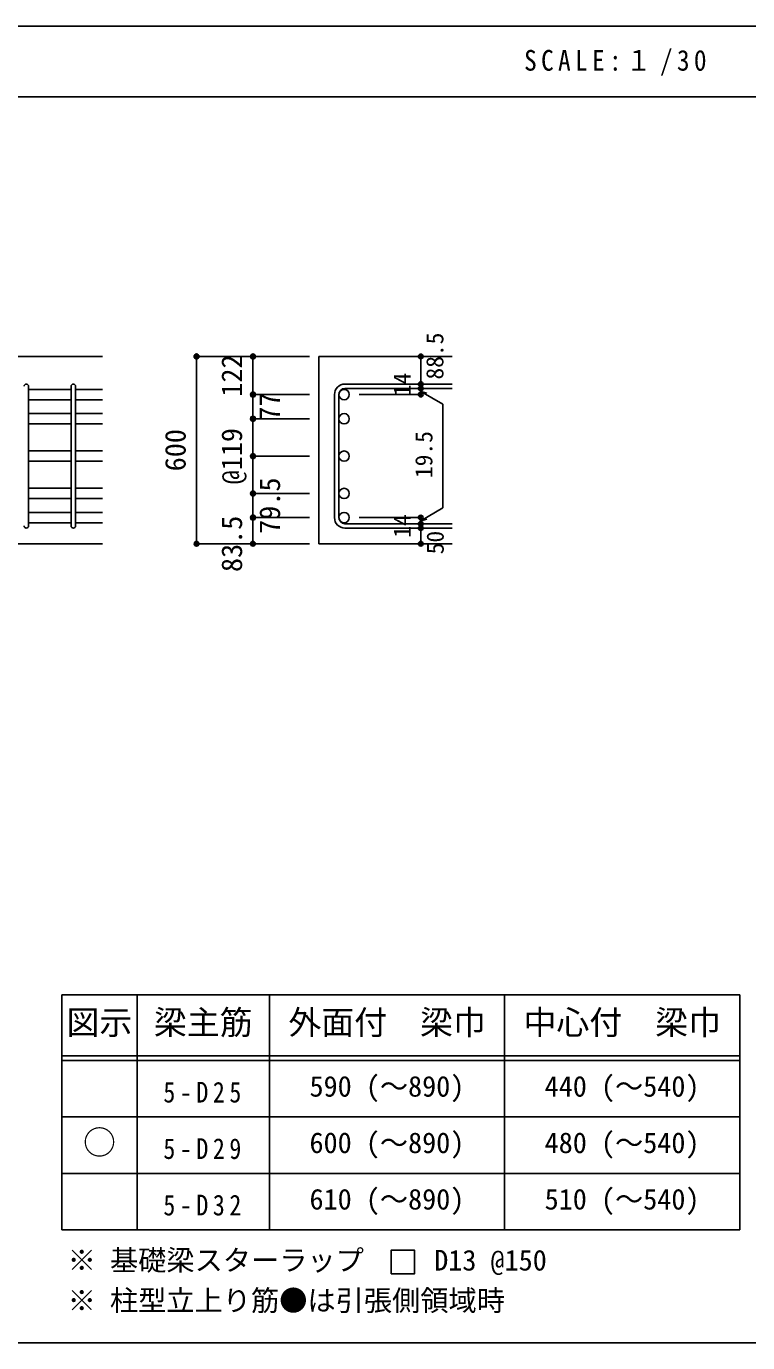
# Model space of a CAD drawing. Units: millimetres at full size, sheet at 1:30, with parts at other scales. Extents: x -5973 to 5954, y -4195 to 4201.
# Drawn here: x 1334 to 3635, y 3 to 4201 of the extents above; entities that cross this region are included whole.
import ezdxf
from ezdxf.enums import TextEntityAlignment as Align

# ---------------------------------------------------------------- set-up
doc = ezdxf.new("R2010")
doc.units = ezdxf.units.MM
doc.header["$LTSCALE"] = 30
doc.header["$PDMODE"] = 32
doc.header["$PDSIZE"] = 15
for name, color, linetype in [('0-1_躯体線', 2, 'Continuous'), ('0-5_基礎梁筋', 7, 'Continuous'), ('0-6_スタラップ筋', 7, 'Continuous'), ('0-D_寸法', 4, 'Continuous'), ('6-7_文字', 7, 'Continuous'), ('6-E_枠', 7, 'Continuous'), ('F-0_枠', 6, 'Continuous')]:
    doc.layers.add(name, color=color, linetype=linetype)
doc.styles.add('ＭＳ ゴシック', font='')
doc.styles.get('ＭＳ ゴシック').set_extended_font_data('MS Gothic')

msp = doc.modelspace()

# ---------------------------------------------------------------- linework, layer by layer
at = {"layer": '0-1_躯体線'}
for p, q in [((1577.44, 3148.3), (-72.56, 3148.3)), ((2692.44, 3148.3), (2267.44, 3148.3)), ((2267.44, 3148.3), (2267.44, 2550.8)), ((1177.44, 2550.8), (1577.44, 2550.8)), ((2692.44, 2550.8), (2267.44, 2550.8))]:
    msp.add_line(p, q, dxfattribs=at)
at = {"layer": '0-5_基礎梁筋'}
for p, q in [((1477.44, 3043.1), (1341.44, 3043.1)), ((1577.44, 3043.1), (1491.44, 3043.1)), ((1477.44, 3010.1), (1341.44, 3010.1)), ((1577.44, 3010.1), (1491.44, 3010.1)), ((1477.44, 2966.1), (1341.44, 2966.1)), ((1577.44, 2966.1), (1491.44, 2966.1)), ((1477.44, 2933.1), (1341.44, 2933.1)), ((1577.44, 2933.1), (1491.44, 2933.1)), ((1477.44, 2846.95), (1341.44, 2846.95)), ((1477.44, 2813.95), (1341.44, 2813.95)), ((1577.44, 2846.95), (1491.44, 2846.95)), ((1577.44, 2813.95), (1491.44, 2813.95)), ((1477.44, 2727.8), (1341.44, 2727.8)), ((1477.44, 2694.8), (1341.44, 2694.8)), ((1577.44, 2727.8), (1491.44, 2727.8)), ((1577.44, 2694.8), (1491.44, 2694.8)), ((1477.44, 2650.8), (1341.44, 2650.8)), ((1577.44, 2650.8), (1491.44, 2650.8)), ((1477.44, 2617.8), (1341.44, 2617.8)), ((1577.44, 2617.8), (1491.44, 2617.8))]:
    msp.add_line(p, q, dxfattribs=at)
at = {"layer": '0-5_基礎梁筋', "color": 3}
for centre in [(2347.94, 3026.6), (2347.94, 2949.6), (2347.94, 2830.45), (2347.94, 2711.3), (2347.94, 2634.3)]:
    msp.add_circle(centre, 16.5, dxfattribs=at)
at = {"layer": '0-6_スタラップ筋'}
for p, q in [((1341.44, 2607.8), (1341.44, 3053.1)), ((1477.44, 2607.8), (1477.44, 3053.1)), ((1491.44, 2607.8), (1491.44, 3053.1)), ((2317.44, 3026.6), (2317.44, 2634.3)), ((2331.44, 3026.6), (2331.44, 2634.3)), ((2692.44, 3060.1), (2350.94, 3060.1)), ((2692.44, 3046.1), (2350.94, 3046.1)), ((2692.44, 2614.8), (2350.94, 2614.8)), ((2692.44, 2600.8), (2350.94, 2600.8))]:
    msp.add_line(p, q, dxfattribs=at)
for centre, radius, start, end in [((1334.44, 3053.1), 7, 0, 180), ((1484.44, 3053.1), 7, 0, 180), ((2350.94, 3026.6), 33.5, 90, 180), ((2350.94, 3026.6), 19.5, 90, 180), ((1334.44, 2607.8), 7, 180, 0), ((1484.44, 2607.8), 7, 180, 0), ((2350.94, 2634.3), 33.5, 180, 270), ((2350.94, 2634.3), 19.5, 180, 270)]:
    msp.add_arc(centre, radius, start, end, dxfattribs=at)
at = {"layer": '0-D_寸法'}
for p, q in [((1877.44, 3148.3), (2057.44, 3148.3)), ((1877.44, 3148.3), (2057.44, 3148.3)), ((1877.44, 3148.3), (1877.44, 2550.8)), ((2057.44, 3026.6), (2057.44, 3148.3)), ((2057.44, 3148.3), (2237.44, 3148.3)), ((2057.44, 3148.3), (2237.44, 3148.3)), ((2057.44, 3026.6), (2057.44, 3148.3)), ((2057.44, 3026.6), (2237.44, 3026.6)), ((2057.44, 3026.6), (2237.44, 3026.6)), ((2057.44, 3026.6), (2057.44, 2949.6)), ((2057.44, 3026.6), (2057.44, 2586.83)), ((2057.44, 3026.6), (2057.44, 2601.3)), ((2592.44, 3026.6), (2396.35, 3026.6)), ((2592.44, 3046.1), (2592.44, 3060.1)), ((2592.44, 3046.1), (2592.44, 3026.6)), ((2592.44, 3036.35), (2611.76, 3031.18)), ((2592.44, 3036.35), (2662.5, 2995.9)), ((2662.5, 2995.9), (2662.5, 2665)), ((2057.44, 2949.6), (2237.44, 2949.6)), ((2057.44, 2949.6), (2237.44, 2949.6)), ((2057.44, 2830.45), (2237.44, 2830.45)), ((2057.44, 2830.45), (2237.44, 2830.45)), ((2057.44, 2711.3), (2237.44, 2711.3)), ((2057.44, 2711.3), (2237.44, 2711.3)), ((2592.44, 2624.55), (2662.5, 2665)), ((2057.44, 2634.3), (2237.44, 2634.3)), ((2592.44, 2634.3), (2396.35, 2634.3)), ((2592.44, 2614.8), (2592.44, 2634.3)), ((2592.44, 2624.55), (2611.76, 2629.73)), ((2592.44, 2600.8), (2592.44, 2614.8)), ((2592.44, 2550.8), (2592.44, 2600.8)), ((1877.44, 2550.8), (2057.44, 2550.8)), ((2057.44, 2550.8), (2237.44, 2550.8))]:
    msp.add_line(p, q, dxfattribs=at)
for points in [[(2592.44, 3148.3), (2592.44, 3060.1), (2592.44, 3148.3)], [(2057.44, 2586.83), (2057.44, 2634.3), (2057.44, 2550.8)]]:
    msp.add_lwpolyline(points, dxfattribs=at)
for centre, radius in [((1877.44, 3148.3), 8), ((1877.44, 3148.3), 7.2), ((1877.44, 3148.3), 6.4), ((1877.44, 3148.3), 5.6), ((1877.44, 3148.3), 4.8), ((1877.44, 3148.3), 4), ((1877.44, 3148.3), 3.2), ((1877.44, 3148.3), 2.4), ((1877.44, 3148.3), 1.6), ((1877.44, 3148.3), 0.8), ((2057.44, 3148.3), 8), ((2057.44, 3148.3), 7.2), ((2057.44, 3148.3), 6.4), ((2057.44, 3148.3), 5.6), ((2057.44, 3148.3), 4.8), ((2057.44, 3148.3), 4), ((2057.44, 3148.3), 3.2), ((2057.44, 3148.3), 2.4), ((2057.44, 3148.3), 1.6), ((2057.44, 3148.3), 0.8), ((2592.44, 3148.3), 4), ((2592.44, 3148.3), 3.6), ((2592.44, 3148.3), 3.2), ((2592.44, 3148.3), 2.8), ((2592.44, 3148.3), 2.4), ((2592.44, 3148.3), 2), ((2592.44, 3148.3), 1.6), ((2592.44, 3148.3), 1.2), ((2592.44, 3148.3), 0.8), ((2592.44, 3148.3), 0.4), ((2057.44, 3026.6), 8), ((2057.44, 3026.6), 7.2), ((2057.44, 3026.6), 6.4), ((2057.44, 3026.6), 5.6), ((2057.44, 3026.6), 4.8), ((2057.44, 3026.6), 4), ((2057.44, 3026.6), 3.2), ((2057.44, 3026.6), 2.4), ((2057.44, 3026.6), 1.6), ((2057.44, 3026.6), 0.8), ((2592.44, 3060.1), 4), ((2592.44, 3046.1), 4), ((2592.44, 3026.6), 4), ((2592.44, 3060.1), 3.6), ((2592.44, 3046.1), 3.6), ((2592.44, 3026.6), 3.6), ((2592.44, 3060.1), 3.2), ((2592.44, 3046.1), 3.2), ((2592.44, 3026.6), 3.2), ((2592.44, 3060.1), 2.8), ((2592.44, 3046.1), 2.8), ((2592.44, 3026.6), 2.8), ((2592.44, 3060.1), 2.4), ((2592.44, 3046.1), 2.4), ((2592.44, 3026.6), 2.4), ((2592.44, 3060.1), 2), ((2592.44, 3046.1), 2), ((2592.44, 3026.6), 2), ((2592.44, 3060.1), 1.6), ((2592.44, 3046.1), 1.6), ((2592.44, 3026.6), 1.6), ((2592.44, 3060.1), 1.2), ((2592.44, 3046.1), 1.2), ((2592.44, 3026.6), 1.2), ((2592.44, 3060.1), 0.8), ((2592.44, 3046.1), 0.8), ((2592.44, 3026.6), 0.8), ((2592.44, 3060.1), 0.4), ((2592.44, 3046.1), 0.4), ((2592.44, 3026.6), 0.4), ((2057.44, 2949.6), 8), ((2057.44, 2949.6), 7.2), ((2057.44, 2949.6), 6.4), ((2057.44, 2949.6), 5.6), ((2057.44, 2949.6), 4.8), ((2057.44, 2949.6), 4), ((2057.44, 2949.6), 3.2), ((2057.44, 2949.6), 2.4), ((2057.44, 2949.6), 1.6), ((2057.44, 2949.6), 0.8), ((2057.44, 2830.45), 8), ((2057.44, 2830.45), 7.2), ((2057.44, 2830.45), 6.4), ((2057.44, 2830.45), 5.6), ((2057.44, 2830.45), 4.8), ((2057.44, 2830.45), 4), ((2057.44, 2830.45), 3.2), ((2057.44, 2830.45), 2.4), ((2057.44, 2830.45), 1.6), ((2057.44, 2830.45), 0.8), ((2057.44, 2711.3), 8), ((2057.44, 2711.3), 7.2), ((2057.44, 2711.3), 6.4), ((2057.44, 2711.3), 5.6), ((2057.44, 2711.3), 4.8), ((2057.44, 2711.3), 4), ((2057.44, 2711.3), 3.2), ((2057.44, 2711.3), 2.4), ((2057.44, 2711.3), 1.6), ((2057.44, 2711.3), 0.8), ((2057.44, 2634.3), 8), ((2057.44, 2634.3), 7.2), ((2057.44, 2634.3), 6.4), ((2057.44, 2634.3), 5.6), ((2057.44, 2634.3), 4.8), ((2057.44, 2634.3), 4), ((2057.44, 2634.3), 3.2), ((2057.44, 2634.3), 2.4), ((2057.44, 2634.3), 1.6), ((2057.44, 2634.3), 0.8), ((2592.44, 2634.3), 4), ((2592.44, 2614.8), 4), ((2592.44, 2600.8), 4), ((2592.44, 2634.3), 3.6), ((2592.44, 2614.8), 3.6), ((2592.44, 2600.8), 3.6), ((2592.44, 2634.3), 3.2), ((2592.44, 2614.8), 3.2), ((2592.44, 2600.8), 3.2), ((2592.44, 2634.3), 2.8), ((2592.44, 2614.8), 2.8), ((2592.44, 2600.8), 2.8), ((2592.44, 2634.3), 2.4), ((2592.44, 2614.8), 2.4), ((2592.44, 2600.8), 2.4), ((2592.44, 2634.3), 2), ((2592.44, 2614.8), 2), ((2592.44, 2634.3), 1.6), ((2592.44, 2614.8), 1.6), ((2592.44, 2634.3), 1.2), ((2592.44, 2614.8), 1.2), ((2592.44, 2634.3), 0.8), ((2592.44, 2614.8), 0.8), ((2592.44, 2634.3), 0.4), ((2592.44, 2614.8), 0.4), ((2592.44, 2600.8), 2), ((2592.44, 2600.8), 1.6), ((2592.44, 2600.8), 1.2), ((2592.44, 2600.8), 0.8), ((2592.44, 2600.8), 0.4), ((1877.44, 2550.8), 7.2), ((1877.44, 2550.8), 6.4), ((1877.44, 2550.8), 5.6), ((1877.44, 2550.8), 4.8), ((1877.44, 2550.8), 4), ((1877.44, 2550.8), 3.2), ((1877.44, 2550.8), 2.4), ((1877.44, 2550.8), 1.6), ((1877.44, 2550.8), 0.8), ((2057.44, 2550.8), 7.2), ((2057.44, 2550.8), 6.4), ((2057.44, 2550.8), 5.6), ((2057.44, 2550.8), 4.8), ((2057.44, 2550.8), 4), ((2057.44, 2550.8), 3.2), ((2057.44, 2550.8), 2.4), ((2057.44, 2550.8), 1.6), ((2057.44, 2550.8), 0.8), ((2592.44, 2550.8), 4), ((2592.44, 2550.8), 3.6), ((2592.44, 2550.8), 3.2), ((2592.44, 2550.8), 2.8), ((2592.44, 2550.8), 2.4), ((2592.44, 2550.8), 2), ((2592.44, 2550.8), 1.6), ((2592.44, 2550.8), 1.2), ((2592.44, 2550.8), 0.8), ((2592.44, 2550.8), 0.4)]:
    msp.add_circle(centre, radius, dxfattribs=at)
at = {"layer": '0-D_寸法', "color": 7}
for p in [(1877.44, 3148.3), (2057.44, 3148.3), (2592.44, 3148.3), (2592.44, 3060.1), (2057.44, 3026.6), (2592.44, 3046.1), (2592.44, 3026.6), (2057.44, 2949.6), (2057.44, 2830.45), (2057.44, 2711.3), (2057.44, 2634.3), (2592.44, 2634.3), (2592.44, 2614.8), (2592.44, 2600.8), (1877.44, 2550.8), (2057.44, 2550.8), (2592.44, 2550.8)]:
    msp.add_point(p, dxfattribs=at)
at = {"layer": '6-7_文字'}
msp.add_lwpolyline([(2497.99, 222.91), (2572.99, 222.91), (2572.99, 297.91), (2497.99, 297.91)], close=True, dxfattribs=at)
at = {"layer": '6-E_枠', "color": 3}
for p, q in [((1447.71, 1112.77), (1447.71, 362.77)), ((1447.71, 1112.77), (3610.24, 1112.77)), ((3610.24, 1112.77), (3610.24, 362.77)), ((1447.71, 362.77), (3610.24, 362.77))]:
    msp.add_line(p, q, dxfattribs=at)
at = {"layer": '6-E_枠'}
for p, q in [((1687.71, 1112.77), (1687.71, 362.77)), ((2110.24, 1112.77), (2110.24, 362.77)), ((2860.24, 1112.77), (2860.24, 362.77)), ((1447.71, 917.77), (3610.24, 917.77)), ((1447.71, 902.77), (3610.24, 902.77)), ((1447.71, 722.77), (3610.24, 722.77)), ((1447.71, 542.77), (3610.24, 542.77))]:
    msp.add_line(p, q, dxfattribs=at)
at = {"layer": 'F-0_枠'}
msp.add_line((-5972.88, 4201.15), (5954.1, 4201.15), dxfattribs=at)
at = {"layer": 'F-0_枠', "color": 2}
for p, q in [((-5972.88, 3976.15), (3723.6, 3976.15)), ((3723.6, 2.95), (-5972.88, 2.95))]:
    msp.add_line(p, q, dxfattribs=at)

# ---------------------------------------------------------------- texts
at = {"layer": '0-D_寸法', "style": 'ＭＳ ゴシック'}
for s, height, p in [('88.5', 54.99, (2681.33, 3074.71)), ('122', 65.98, (2042.44, 3019.95)), ('14', 54.99, (2577.21, 3021.44)), ('77', 65.98, (2162.92, 2943.26)), ('600', 65.98, (1862.44, 2782.05)), ('@119', 65.98, (2042.44, 2740.45)), ('19.5', 54.99, (2646.26, 2760.55)), ('79.5', 65.98, (2163.58, 2582.74)), ('83.5', 65.98, (2042.44, 2460.8)), ('14', 54.99, (2577.18, 2570.12)), ('50', 54.99, (2682.44, 2517.3))]:
    msp.add_text(s, height=height, rotation=90, dxfattribs=at).set_placement(p, align=Align.BOTTOM_LEFT)
at = {"layer": '6-7_文字', "color": 2, "style": 'ＭＳ ゴシック'}
for s, p in [('図示', (1462.71, 962.77)), ('梁主筋', (1741.48, 962.77)), ('外面付\u3000梁巾', (2170.24, 962.77)), ('中心付\u3000梁巾', (2920.24, 962.77)), ('○', (1515.21, 580.27))]:
    msp.add_text(s, height=76.98, dxfattribs=at).set_placement(p, align=Align.BOTTOM_LEFT)
at = {"layer": '6-7_文字', "style": 'ＭＳ ゴシック'}
for s, p in [('590 (～890)', (2237.74, 767.77)), ('440 (～540)', (2987.74, 767.77)), ('600 (～890)', (2237.74, 587.77)), ('480 (～540)', (2987.74, 587.77)), ('610 (～890)', (2237.74, 407.77)), ('510 (～540)', (2987.74, 407.77)), ('※ 基礎梁スターラップ     D13 @150', (1466.27, 213.19)), ('※ 柱型立上り筋●は引張側領域時', (1466.27, 84.68))]:
    msp.add_text(s, height=65.98, dxfattribs=at).set_placement(p, align=Align.BOTTOM_LEFT)
at = {"layer": '6-7_文字', "color": 2, "insert": (2922.26, 4043.65), "char_height": 65.98, "attachment_point": 7, "style": 'ＭＳ ゴシック'}
msp.add_mtext('\\T1.34;\\W0.9;SCALE:１/30', dxfattribs=at)
at = {"layer": '6-7_文字', "char_height": 65.98, "attachment_point": 7, "style": 'ＭＳ ゴシック'}
for s, insert in [('\\T1.38;\\W0.85;5-D25', (1771.48, 767.77)), ('\\T1.38;\\W0.85;5-D29', (1771.48, 587.77)), ('\\T1.38;\\W0.85;5-D32', (1771.48, 407.77))]:
    msp.add_mtext(s, dxfattribs=dict(at, insert=insert))

doc.saveas('drawing.dxf')
